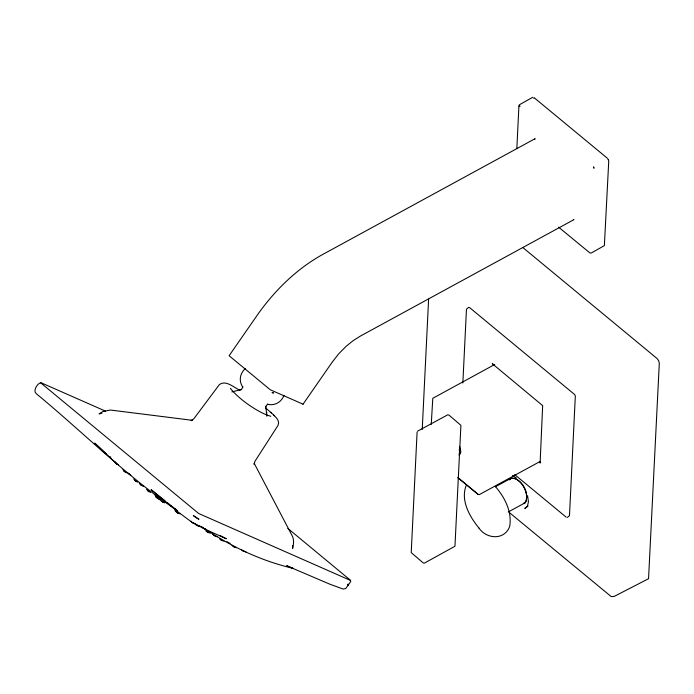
<?xml version="1.0" encoding="UTF-8"?>
<svg xmlns="http://www.w3.org/2000/svg" width="694" height="694" viewBox="0 0 694 694"><rect width="100%" height="100%" fill="white"/><g stroke="black" fill="none" stroke-linecap="round" stroke-linejoin="round"><path stroke-width="1.04" d="M194.736 523.493L197.547 525.809M431.243 424.416L432.796 398.295L494.718 364.497M205.832 530.476L206.118 531.214L210.247 533.252M417.094 432.058L411.221 552.615L423.132 562.851L424.329 563.164L454.96 546.239L460.911 425.335L448.992 415.107L447.804 414.786L417.571 431.156M422.23 429.499L428.614 299.097M462.855 382.967L466.463 309.238L468.597 307.364L469.734 307.711L574.779 394.652L575.326 396.153L569.479 515.651L567.362 517.464M516.83 148.611L518.939 105.601M608.759 160.895L604.37 245.607L591.34 252.98L589.961 252.98L558.609 227.164M191.119 521.142L191.232 521.793L195.448 524.031M174.992 509.899L175.244 510.715L178.636 513.013M175.148 508.745L175.244 509.413M160.418 499.793L160.756 500.669L164.599 502.89M175.348 510.619L175.435 511.296L177.976 513.039M175.703 510.715L177.508 512.58M154.719 494.727L156.306 496.713M266.826 416.192L265.785 406.597L265.811 407.092L266.097 405.825L267.867 404.125L267.363 404.264C274.468 405.981 281.296 402.555 283.993 395.294M146.495 489.244L148.924 491.751M133.795 478.973L134.471 480.213L137.716 482.226M139.373 483.059L139.997 484.291L143.302 486.373M122.968 469.517L123.931 471.07L126.855 472.874M114.753 461.527L116.601 463.904L118.579 464.859M534.588 139.563L535.126 138.653L321.461 255.149C296.191 269.437 275.145 290.161 258.307 313.653L229.115 355.736L270.252 389.759L303.044 404.194M230.373 388.302C238.25 398.668 258.203 412.861 270.799 416.279M466.29 485.288C460.183 500.174 469.665 516.83 479.06 528.151M519.164 104.907L532.732 97.281M157.139 494.787L155.924 496.861L157.503 498.292M302.974 404.298L332.088 362.32L338.637 353.914L345.959 346.453L353.168 340.633L360.307 336.13L573.973 219.625L573.4 219.582M348.371 584.938L345.673 588.581L343.07 589.05L329.693 584.122L286.726 565.775M245.442 368.488C239.63 373.572 238.693 381.171 242.822 387.217L242.805 386.714L241.833 388.97L240.749 389.681L241.243 389.551L231.874 391.91M348.527 584.73L350.8 581.364L350.297 580.132L287.81 528.386M509.483 479.875L510.376 478.617C521.168 476.275 530.424 493.876 525.132 502.777L508.234 511.99M533.773 98.279L533.833 98.149M458.899 454.978L460.322 453.789L460.851 451.664L459.662 446.329M510.211 479.259L511.678 478.027L514.879 478.27C522.721 482.512 528.585 492.619 526.035 501.519L523.831 503.367L525.132 502.777M528.047 506.1L524.785 508.45L527.431 506.247L528.438 501.762L527.587 495.733M540.149 462.603L540.114 463.072L542.665 405.626L492.246 363.665L492.809 363.916M350.409 580.392L198.666 513.499L40.738 382.88M540.045 461.51L479.285 494.631L478.157 494.432L478.565 494.588M495.36 486.806L510.376 478.617M246.04 552.008L242.588 550.732L241.503 549.492M179.651 513.629L178.427 513.36M179.998 513.725L177.838 512.961M236.428 547.74L233.349 546.56L231.9 545.163M199.256 526.39L195.942 524.811M217.231 536.8L213.899 535.386L212.711 534.128M223.98 541.251L220.015 539.403L219.504 538.544M150.555 492.419L147.518 490.667M160.141 499.706L156.089 497.225M200.358 526.356L198.224 525.549M101.94 413.13L99.06 413.902L102.825 411.559L110.398 410.033L192.29 420.304L191.041 420.642L193.661 419.002L219.373 384.606C226.044 379.575 233.973 387.799 240.133 390.288M115.672 462.941L117.017 464.104M158.544 498.075L157.946 497.884M130.88 475.373L127.583 472.753M233.158 546.369L234.772 547.254M478.287 494.484L458.066 477.828M242.761 550.68L243.984 551.279M176.103 511.27L176.571 511.547M213.952 535.352L215.556 536.271M287.012 565.81L292.998 568.308C261.1 560.882 231.51 546.794 204.418 528.464M105.471 411.126L41.154 382.793C37.866 382.498 32.488 390.913 36.201 393.619C82.872 432.093 125.614 475.485 175.808 509.578L177.525 510.732M229.662 543.124L230.148 543.341M220.718 539.785L222.306 540.704M155.76 496.158L156.575 496.722M228.959 542.777L226.947 541.667M219.66 535.291L226.357 538.804L205.389 529.383L192.299 522.487L192.923 522.877M123.896 470.948L125.258 472.111M207.003 531.751L208.573 532.706M512.45 475.581L516.327 477.966M193.21 523.068L193.782 523.441M176.45 511.99L177.248 512.528M200.948 526.442L205.389 529.383L200.913 526.382M176.805 512.085L178.332 513.135M191.665 522.07L178.939 512.606L151.162 489.721L165.129 500.973M177.603 510.775L166.768 502.291M161.494 501.198L162.092 501.632M177.135 512.484L178.193 513.057M176.866 511.756L177.404 512.137M196.376 524.334L196.844 524.664M134.749 480.404L135.287 480.821M162.387 501.84L162.96 502.274M161.459 498.483L162.17 499.012M140.327 484.507L141.706 485.653M158.865 499.324L159.464 499.775M478.973 528.073C486.633 539.307 504.659 540.418 509.708 526.356C512.181 511.756 504.72 497.32 495.403 486.537M156.887 495.108L158.293 496.201M265.629 407.977L271.406 412.895M135.573 481.055L136.128 481.523M534.102 97.672L607.571 158.414M523.085 247.749L656.992 358.46L658.675 360.715L659.3 363.283L648.552 578.718L614.129 596.45L611.188 596.58L509.405 512.58M514.688 474.592L566.209 517.186M457.849 477.637L477.611 493.972M128.902 473.75L129.431 474.228M110.32 456.799L110.84 457.294M273.653 415.021C276.403 417.554 280.046 421.336 278.034 425.361L254.828 461.501L254.212 464.538L254.169 463.271L292.564 536.531C294.169 540.331 293.545 544.599 292.686 548.434L292.573 545.527M106.624 454.292L94.714 443.11L116.635 463.757M270.703 412.236L274.477 415.793M266.8 412.349L266.817 412.982M266.869 414.873L266.895 415.559M459.194 449.591A9.117 4.502 61.4 0 1 459.22 453.928M519.286 106.173L519.901 106.139L519.286 106.173M448.454 414.856L448.454 414.856M273.358 392.934L272.213 392.648L273.358 392.934M348.345 584.903L347.668 584.721A4.745 0.607 34.7 0 0 348.032 584.148A4.745 0.616 33.6 0 1 348.345 584.903M198.831 519.173L193.331 515.564A4.745 0.607 34.7 0 0 198.831 519.173M593.517 167.028L593.943 168.087L593.517 167.028M608.152 159.325L608.412 159.993L608.152 159.325M411.377 552.953L411.377 552.953"/></g></svg>
